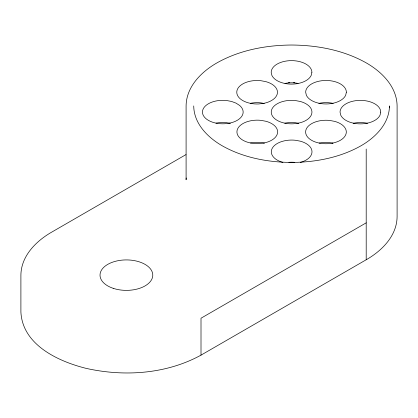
<?xml version="1.0" encoding="UTF-8"?>
<svg xmlns="http://www.w3.org/2000/svg" width="418" height="418" viewBox="0 0 418 418"><rect width="100%" height="100%" fill="white"/><g stroke="black" fill="none" stroke-linecap="round" stroke-linejoin="round"><path stroke-width="0.63" d="M186.214 177.979L186.094 179.771L186.094 105.937C186.271 86.777 201.351 71.786 216.994 62.862C239.598 50.129 265.858 45.186 291.597 45.024C317.335 45.186 343.591 50.129 366.199 62.862C381.843 71.786 396.917 86.777 397.1 105.937L397.1 216.691C396.917 235.851 381.843 250.842 366.199 259.766L201.006 355.138C166.275 374.167 124.219 376.916 86.03 368.342C58.295 361.403 22.546 344.944 20.9 312.063L20.9 275.143C21.083 255.988 36.157 240.998 51.801 232.074L185.984 154.603M366.199 222.846L201.006 318.218L201.006 355.138M264.124 103.465L260.832 102.844A20.346 11.746 0 0 0 250.33 103.324M298.598 123.305L295.301 122.688A20.346 11.746 0 0 0 284.804 123.164M230.391 123.388L226.514 122.657A20.346 11.746 0 0 0 216.012 123.138M332.968 143.212L329.677 142.595A20.346 11.746 0 0 0 319.174 143.071M264.28 143.118L260.989 142.501A20.346 11.746 0 0 0 250.486 142.977M193.727 105.937C193.895 123.707 207.882 137.611 222.392 145.892C243.36 157.706 267.719 162.288 291.597 162.44C315.47 162.288 339.829 157.706 360.802 145.892C375.312 137.611 389.299 123.707 389.466 105.937L389.466 107.781M366.199 149.007L366.199 259.766M288.399 82.498A89.677 51.775 0 0 1 289.679 82.477M293.509 82.477A89.677 51.775 0 0 1 294.789 82.498M285.008 83.396A20.346 11.746 0 0 1 298.076 83.396M300.286 162.44A20.346 11.746 0 0 0 311.995 151.844A20.346 11.746 0 0 0 300.411 141.2L295.359 140.255A20.346 11.746 0 0 0 272.301 148.176A20.346 11.746 0 0 0 282.892 162.409M288.885 162.32A20.346 11.746 0 0 1 294.779 162.351M353.226 123.279A20.346 11.746 0 0 1 367.553 123.279M318.85 103.371A20.346 11.746 0 0 1 333.183 103.371M311.891 72.371L311.196 75.412A20.346 11.746 0 0 1 291.545 84.117A20.346 11.746 0 0 1 271.888 75.412L271.193 72.371A20.346 11.746 0 0 1 291.545 60.626A20.346 11.746 0 0 1 311.891 72.371M346.365 92.216L345.67 95.257A20.346 11.746 0 0 1 326.019 103.962A20.346 11.746 0 0 1 306.363 95.257L305.668 92.216A20.346 11.746 0 0 1 326.019 80.47A20.346 11.746 0 0 1 346.365 92.216M380.735 112.118L380.04 115.159A20.346 11.746 0 0 1 360.389 123.869A20.346 11.746 0 0 1 340.733 115.159L340.043 112.118A20.346 11.746 0 0 1 360.389 100.372A20.346 11.746 0 0 1 380.735 112.118M263.915 103.319L258.716 103.957A20.346 11.746 0 0 1 236.802 91.631A20.346 11.746 0 0 1 260.832 80.695L265.879 81.641A20.346 11.746 0 0 1 277.442 92.859A20.346 11.746 0 0 1 263.915 103.319M229.597 123.132L224.398 123.77A20.346 11.746 0 0 1 202.484 111.444A20.346 11.746 0 0 1 226.514 100.508L231.562 101.454L236.018 103.126L239.571 105.404A20.346 11.746 0 0 1 229.597 123.132M298.389 123.164L293.19 123.801A20.346 11.746 0 0 1 271.277 111.475A20.346 11.746 0 0 1 295.301 100.539L300.354 101.485A20.346 11.746 0 0 1 311.917 112.703A20.346 11.746 0 0 1 298.389 123.164M264.071 142.977L258.873 143.614A20.346 11.746 0 0 1 236.959 131.289A20.346 11.746 0 0 1 260.989 120.353L266.036 121.298A20.346 11.746 0 0 1 277.599 132.516A20.346 11.746 0 0 1 264.071 142.977M332.759 143.066L327.566 143.703A20.346 11.746 0 0 1 305.647 131.377A20.346 11.746 0 0 1 329.677 120.441L334.729 121.387A20.346 11.746 0 0 1 346.287 132.605A20.346 11.746 0 0 1 332.759 143.066M113.215 288.331A26.376 15.226 0 0 0 152.779 275.143A26.376 15.226 0 0 0 113.215 261.955A26.376 15.226 0 0 0 113.215 288.331"/></g></svg>
